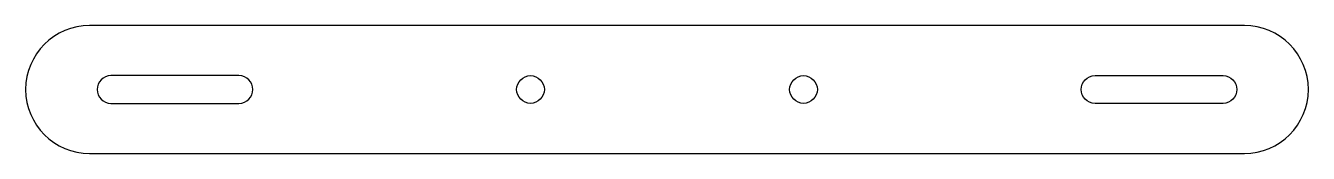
# Model space of a CAD drawing. Header units: millimetres. Extents: x -245 to 56, y 139 to 170.
import ezdxf

# ---------------------------------------------------------------- set-up
doc = ezdxf.new("R2010")
doc.units = ezdxf.units.MM
doc.layers.get('0').update_dxf_attribs({"linetype": 'CONTINUOUS'})

msp = doc.modelspace()

# ---------------------------------------------------------------- linework, layer by layer
for points in [[(-230.2, 169.5, 1), (-230.2, 139.5), (40.5, 139.5, 1), (40.5, 169.5)], [(-225.2, 157.75, 1), (-225.2, 151.25), (-195.2, 151.25, 1), (-195.2, 157.75)], [(5.5, 157.75), (35.5, 157.75, -1), (35.5, 151.25), (5.5, 151.25, -1)]]:
    msp.add_lwpolyline(points, format="xyb", close=True)
for centre in [(-126.85, 154.5), (-62.85, 154.5)]:
    msp.add_circle(centre, 3.25)

doc.saveas('drawing.dxf')
